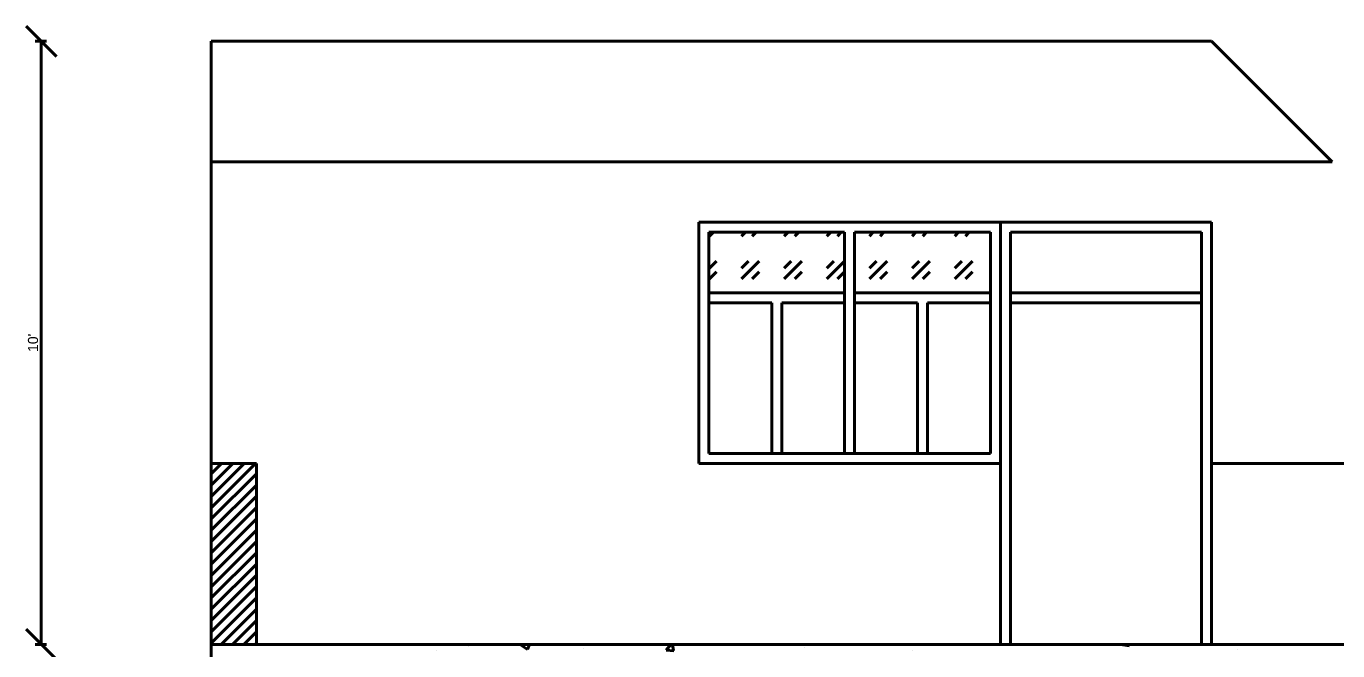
# Model space of a CAD drawing. Header units: inches. Extents: x 934 to 13503, y 40 to 6452.
# Drawn here: x 3445.5 to 3706.4, y 4019.8 to 4144.1 of the extents above; entities that cross this region are included whole.
import ezdxf

# ---------------------------------------------------------------- set-up
doc = ezdxf.new("R2010")
doc.units = ezdxf.units.IN
doc.layers.add('WINDOW', color=2, linetype='Continuous')
doc.styles.get("Standard").update_dxf_attribs({"font": 'arial.ttf'})

# ---------------------------------------------------------------- blocks, each defined once
blk = doc.blocks.new('_Oblique')
at = {"color": 0, "linetype": 'ByBlock', "lineweight": -2}
blk.add_line((-0.5, -0.5), (0.5, 0.5), dxfattribs=at)

msp = doc.modelspace()

# ---------------------------------------------------------------- linework, layer by layer
at = {"color": 0, "lineweight": 80}
for p, q in [((3579.32, 4105.093), (3639.32, 4105.093)), ((3579.32, 4057.093), (3579.32, 4105.093)), ((3639.32, 4105.093), (3639.32, 4057.093)), ((3581.32, 4059.093), (3581.32, 4103.093)), ((3581.32, 4103.093), (3608.32, 4103.093)), ((3610.32, 4103.093), (3637.32, 4103.093)), ((3637.32, 4103.093), (3637.32, 4059.093)), ((3581.32, 4091.044), (3608.32, 4091.044)), ((3581.32, 4089.044), (3593.82, 4089.044)), ((3593.82, 4089.044), (3593.82, 4059.093)), ((3595.82, 4089.044), (3608.32, 4089.044)), ((3595.82, 4089.044), (3595.82, 4059.093)), ((3610.32, 4091.044), (3637.32, 4091.044)), ((3610.32, 4089.044), (3622.82, 4089.044)), ((3622.82, 4089.044), (3622.82, 4059.093)), ((3624.82, 4089.044), (3637.32, 4089.044)), ((3624.82, 4089.044), (3624.82, 4059.093)), ((3637.32, 4059.093), (3581.32, 4059.093)), ((3639.32, 4057.093), (3579.32, 4057.093))]:
    msp.add_line(p, q, dxfattribs=at)
at = {"layer": 'WINDOW', "color": 0, "lineweight": 80}
for p, q in [((3449.507, 4141.093), (3447.257, 4141.093)), ((3482.32, 4141.093), (3681.32, 4141.093)), ((3482.32, 3981.093), (3482.32, 4141.093)), ((3705.32, 4117.093), (3681.32, 4141.093)), ((3482.32, 4117.093), (3705.32, 4117.093)), ((3579.32, 4105.093), (3681.32, 4105.093)), ((3639.32, 4021.093), (3639.32, 4105.093)), ((3681.32, 4021.093), (3681.32, 4105.093)), ((3608.32, 4103.093), (3608.32, 4059.093)), ((3610.32, 4103.093), (3610.32, 4059.093)), ((3641.32, 4021.093), (3641.32, 4103.093)), ((3641.32, 4103.093), (3679.32, 4103.093)), ((3679.32, 4021.093), (3679.32, 4103.093)), ((3641.32, 4091.044), (3679.32, 4091.044)), ((3641.32, 4089.044), (3679.32, 4089.044)), ((3491.32, 4057.093), (3482.32, 4057.093)), ((3491.32, 4057.093), (3491.32, 4021.093)), ((3579.32, 4057.093), (3639.32, 4057.093)), ((3846.32, 4057.093), (3681.32, 4057.093)), ((3449.507, 4021.093), (3447.257, 4021.093)), ((3482.32, 4021.093), (3795.32, 4021.093))]:
    msp.add_line(p, q, dxfattribs=at)
at = {"layer": 'WINDOW', "lineweight": 80}
msp.add_line((3448.507, 4021.093), (3448.507, 4141.093), dxfattribs=at)
at = {"layer": 'WINDOW', "color": 0, "linetype": 'Continuous', "lineweight": 80, "transparency": 33554687}
for p, q in [((3581.44, 4102.314), (3582.219, 4103.093)), ((3587.803, 4102.314), (3588.583, 4103.093)), ((3589.925, 4102.314), (3590.704, 4103.093)), ((3596.289, 4102.314), (3597.068, 4103.093)), ((3598.41, 4102.314), (3599.189, 4103.093)), ((3604.774, 4102.314), (3605.553, 4103.093)), ((3606.895, 4102.314), (3607.675, 4103.093)), ((3613.259, 4102.314), (3614.039, 4103.093)), ((3615.381, 4102.314), (3616.16, 4103.093)), ((3621.745, 4102.314), (3622.524, 4103.093)), ((3623.866, 4102.314), (3624.645, 4103.093)), ((3630.23, 4102.314), (3631.009, 4103.093)), ((3632.351, 4102.314), (3633.13, 4103.093)), ((3581.32, 4095.83), (3582.854, 4097.364)), ((3587.803, 4093.828), (3591.339, 4097.364)), ((3587.803, 4095.95), (3589.218, 4097.364)), ((3596.289, 4093.828), (3599.824, 4097.364)), ((3596.289, 4095.95), (3597.703, 4097.364)), ((3604.774, 4093.828), (3608.31, 4097.364)), ((3604.774, 4095.95), (3606.188, 4097.364)), ((3613.259, 4093.828), (3616.795, 4097.364)), ((3613.259, 4095.95), (3614.674, 4097.364)), ((3621.745, 4093.828), (3625.28, 4097.364)), ((3621.745, 4095.95), (3623.159, 4097.364)), ((3630.23, 4093.828), (3633.765, 4097.364)), ((3630.23, 4095.95), (3631.644, 4097.364)), ((3581.44, 4093.828), (3582.854, 4095.242)), ((3589.925, 4093.828), (3591.339, 4095.242)), ((3598.41, 4093.828), (3599.824, 4095.242)), ((3606.895, 4093.828), (3608.31, 4095.242)), ((3615.381, 4093.828), (3616.795, 4095.242)), ((3623.866, 4093.828), (3625.28, 4095.242)), ((3632.351, 4093.828), (3633.765, 4095.242)), ((3482.32, 4055.025), (3484.388, 4057.093)), ((3482.32, 4052.78), (3486.633, 4057.093)), ((3482.32, 4050.535), (3488.878, 4057.093)), ((3482.32, 4048.29), (3491.123, 4057.093)), ((3482.32, 4046.044), (3491.32, 4055.044)), ((3482.32, 4043.799), (3491.32, 4052.799)), ((3482.32, 4041.554), (3491.32, 4050.554)), ((3482.32, 4039.309), (3491.32, 4048.309)), ((3482.32, 4037.064), (3491.32, 4046.064)), ((3482.32, 4034.819), (3491.32, 4043.819)), ((3482.32, 4032.574), (3491.32, 4041.574)), ((3482.32, 4030.329), (3491.32, 4039.329)), ((3482.32, 4028.084), (3491.32, 4037.084)), ((3482.32, 4025.839), (3491.32, 4034.839)), ((3482.32, 4023.594), (3491.32, 4032.594)), ((3482.32, 4021.349), (3491.32, 4030.349)), ((3484.309, 4021.093), (3491.32, 4028.104)), ((3486.554, 4021.093), (3491.32, 4025.859)), ((3488.799, 4021.093), (3491.32, 4023.614)), ((3491.044, 4021.093), (3491.32, 4021.369)), ((3544, 4020.935), (3544.412, 4021.093)), ((3545.263, 4020.081), (3545.602, 4021.093)), ((3569.946, 4021.079), (3569.946, 4021.079)), ((3572.8, 4019.955), (3573.755, 4021.093)), ((3574.31, 4019.82), (3574.075, 4021.093)), ((3663.215, 4021.093), (3664.999, 4020.816)), ((3664.998, 4020.813), (3664.966, 4021.093)), ((3505.321, 4020.801), (3505.321, 4020.801)), ((3527.084, 4019.877), (3527.084, 4019.877)), ((3533.443, 4020.714), (3533.443, 4020.714)), ((3543.999, 4020.933), (3545.263, 4020.081)), ((3556.337, 4020.19), (3556.337, 4020.19)), ((3572.8, 4019.955), (3574.318, 4019.822)), ((3600.42, 4020.393), (3600.42, 4020.393)), ((3621.893, 4019.847), (3621.893, 4019.847)), ((3661.001, 4020.98), (3661.001, 4020.98)), ((3673.819, 4020.918), (3673.819, 4020.918)), ((3686.519, 4020.125), (3686.519, 4020.125))]:
    msp.add_line(p, q, dxfattribs=at)

# ---------------------------------------------------------------- block references
at = {"layer": 'WINDOW', "lineweight": 80, "xscale": 6, "yscale": 6, "zscale": 6}
for p, rotation in [((3448.507, 4141.093), 90), ((3448.507, 4021.093), 270)]:
    msp.add_blockref('_Oblique', p, dxfattribs=dict(at, rotation=rotation))

# ---------------------------------------------------------------- texts
at = {"layer": 'WINDOW', "color": 0, "lineweight": 80, "insert": (3446.861, 4081.093), "char_height": 2, "attachment_point": 5, "rotation": 90}
msp.add_mtext("10'", dxfattribs=at)

doc.saveas('drawing.dxf')
